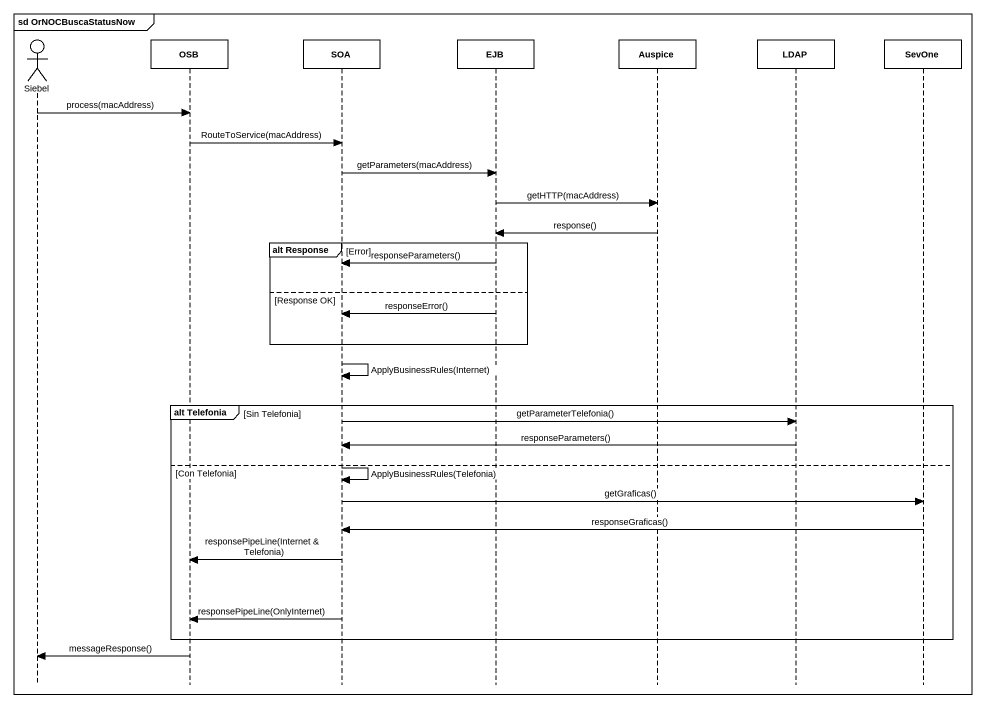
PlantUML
@startuml
mainframe sd OrNOCBuscaStatusNow
hide footbox
actor Siebel
participant OSB
participant SOA
participant EJB
participant Auspice
participant LDAP
participant SevOne

Siebel -> OSB : process(macAddress)
OSB -> SOA : RouteToService(macAddress)
SOA -> EJB : getParameters(macAddress)
EJB -> Auspice : getHTTP(macAddress)
Auspice -> EJB : response()
group alt Response [Error]
  EJB -> SOA : responseParameters()
else Response OK
  EJB -> SOA : responseError()
end
SOA -> SOA : ApplyBusinessRules(Internet)
group alt Telefonia [Sin Telefonia]
  SOA -> LDAP : getParameterTelefonia()
  LDAP -> SOA : responseParameters()
else Con Telefonia
  SOA -> SOA : ApplyBusinessRules(Telefonia)
  SOA -> SevOne : getGraficas()
  SevOne -> SOA : responseGraficas()
  SOA -> OSB : responsePipeLine(Internet & Telefonia)
  SOA -> OSB : responsePipeLine(OnlyInternet)
end
OSB -> Siebel : messageResponse()
@enduml
